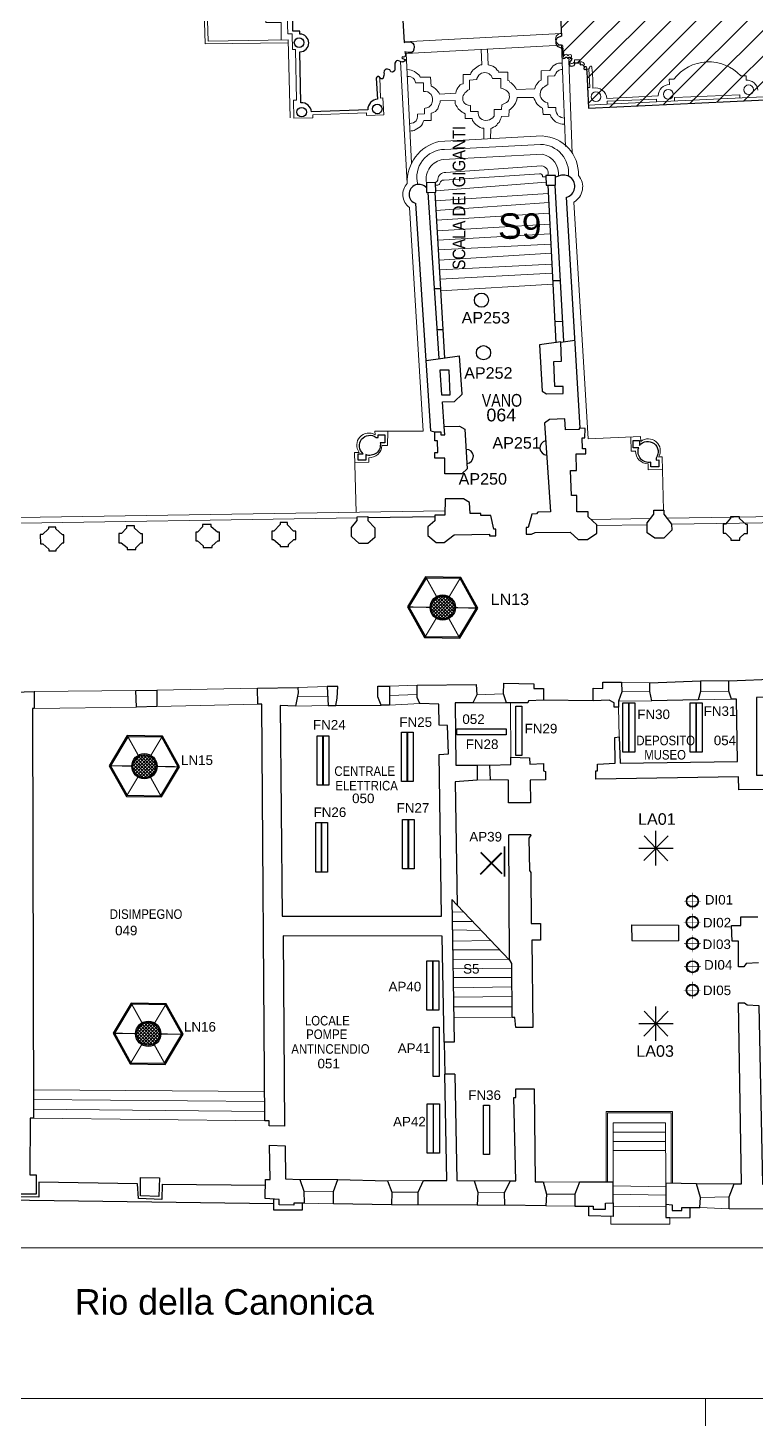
# Model space of a CAD drawing. Header units: millimetres. Extents: x 195 to 76808, y -2861 to 4318.
# Drawn here: x 3333 to 4474, y 77 to 2257 of the extents above; entities that cross this region are included whole.
import ezdxf
from ezdxf.enums import TextEntityAlignment as Align

# ---------------------------------------------------------------- set-up
doc = ezdxf.new("R2010")
doc.units = ezdxf.units.MM
for name, color, linetype, lineweight in [('_sottile', 253, 'Continuous', 5), ('LAMPADINE', 30, 'Continuous', 30), ('muri', 7, 'Continuous', 9), ('num.vani', 66, 'Continuous', 9)]:
    doc.layers.add(name, color=color, linetype=linetype, lineweight=lineweight)
doc.styles.add('ducale_200', font='ARIAL.TTF', dxfattribs={"height": 1})
doc.styles.get("Standard").update_dxf_attribs({"font": 'ARIAL.TTF'})

# ---------------------------------------------------------------- blocks, each defined once
blk = doc.blocks.new('5ea4y')
h = blk.add_hatch(color=256)
edge = h.paths.add_edge_path(flags=16)
edge.add_arc((973, 697), 102, 0, 360)
edge = h.paths.add_edge_path()
edge.add_arc((973, 697), 112, 0, 360)
at = {"const_width": 10}
for points in [[(973, 855), (973, 540)], [(1130, 697), (815, 697)]]:
    blk.add_lwpolyline(points, dxfattribs=at)
for radius in [112, 102]:
    blk.add_circle((973, 697), radius)
at = {"color": 160, "insert": (996, 726), "char_height": 2, "width": 10.79, "attachment_point": 1, "style": 'ducale_200'}
blk.add_mtext('{\\H0.75x; }', dxfattribs=at)
blk = doc.blocks.new('re')
at = {"const_width": 0.3}
for points in [[(51.55, 419.05), (51.66, 413.81)], [(55.72, 418.12), (52.08, 414.34)], [(52.09, 417.95), (55.87, 414.31)]]:
    blk.add_lwpolyline(points, dxfattribs=at)

msp = doc.modelspace()

# ---------------------------------------------------------------- hatches: boundary and pattern name
at = {"layer": '_sottile'}
h = msp.add_hatch(dxfattribs=at)
h.set_pattern_fill('ANSI31', color=256, scale=226.3386, style=0)
h.set_pattern_definition([(45, (-7271.355, -20146.575), (-20.005695, 20.005695), [])])
h.paths.add_polyline_path([(4478.3, 3952.2), (4481.1, 3857.9), (4429, 3869.4), (4137.3, 3866.3), (4141.1, 3591.1), (4133.9, 3591.1), (4133.5, 3600.7), (4125.4, 3600.7), (4123.9, 3598.4), (4117.4, 3606.8), (4098.7, 3606.8), (4090.6, 3598), (4088.7, 3599.1), (4084.1, 3599.1), (4080.3, 3596.1), (4080.3, 3590.3), (4068.4, 3589.9), (4067.7, 3587.2), (4065.9, 3584.9), (4063.6, 3583.6), (4060.7, 3582.9), (4058.1, 3583.5), (4058.1, 3564.7), (4094.4, 3564.7), (4094.3, 3543.8), (4109.1, 3543.5), (4119.9, 3335.9), (4104.7, 3335.3), (4104.9, 3315.4), (4119.8, 3315.8), (4129.8, 3108.1), (4115, 3107.4), (4116.3, 3086.3), (4131.3, 3086.4), (4140.4, 2887.7), (4124, 2887.1), (4125.6, 2864.4), (4141.4, 2865.4), (4141.4, 2855.5), (4139.1, 2854.5), (4136.9, 2852.2), (4136.8, 2851.4), (4123.6, 2850.6), (4128.3, 2703.5), (4147.3, 2704.5), (4147.8, 2694), (4133.1, 2693.6), (4134.3, 2671.8), (4149.5, 2671.8), (4158.1, 2471.2), (4141.7, 2470.4), (4142.7, 2449.7), (4158.2, 2449.7), (4164.1, 2349.7), (4169.5, 2244.1), (4162.3, 2241.6), (4160.5, 2237.4), (4160.5, 2232.6), (4162.4, 2228.7), (4167.4, 2226.3), (4169.7, 2226), (4171.2, 2225.2), (4171.6, 2223.6), (4170.6, 2222), (4170.1, 2219.9), (4171, 2217.8), (4172.4, 2216.6), (4172.8, 2215.7), (4172.9, 2214.8), (4171.3, 2210.8), (4171.7, 2209.5), (4173.2, 2209.2), (4174.3, 2209.8), (4176, 2211.2), (4178.3, 2211.1), (4178.7, 2209.9), (4180, 2209.4), (4181.6, 2211), (4182.8, 2211.2), (4185.4, 2209), (4184.5, 2205.7), (4181.7, 2203.7), (4181.1, 2201.4), (4182.6, 2197.7), (4185, 2197), (4189.1, 2198.2), (4190.1, 2200.2), (4189.9, 2202.5), (4198.4, 2202.5), (4197.9, 2200.6), (4199.3, 2199.3), (4201.3, 2199.5), (4203.2, 2198.8), (4203.4, 2198.7), (4204.6, 2197.3), (4205.1, 2196.5), (4205.4, 2195.1), (4204.4, 2194.2), (4204.5, 2192.9), (4205.5, 2192), (4206.8, 2192.2), (4208.6, 2191.3), (4208.9, 2189.3), (4209.2, 2188.8), (4211.8, 2131.5), (4632.8, 2151.4), (4640.7, 2151.7), (4639.5, 2187.4), (4651, 2187.8), (4661.4, 2175.1), (4671.7, 2175.1), (4685.9, 2193.1), (4685.9, 2203.1), (4683.2, 2203.1), (4682, 2229.1), (4930.5, 2244.4), (4957.3, 1504.5), (4879.2, 1502.2), (4864.6, 1490), (4864.6, 1479.2), (4876.9, 1466.2), (4883.8, 1466.2), (4891.2, 1276.3), (5170.9, 1287.8), (5175.4, 1262.6), (5022.3, 1248), (5020.8, 1182.6), (5107.3, 1107.9), (5114.2, 1099.5), (4988.3, 1094.1), (4991.7, 844.6), (4995.5, 814.7), (5371.2, 810.3), (5397.5, 810.1), (5397.5, 803.2), (5429.6, 803.2), (5429.6, 819.3), (5590.1, 819.1), (5590.4, 841.5), (5750.4, 840.7), (5725.9, 1371.3), (5725.9, 3952.2)])
at = {"layer": 'LAMPADINE'}
h = msp.add_hatch(color=256, dxfattribs=at)
h.paths.add_polyline_path([(4008.9, 1302.5), (4036.1, 1347.9), (4010.3, 1394.1), (3957.4, 1394.9), (3930.3, 1349.5), (3956, 1303.3)], flags=16)
h.paths.add_polyline_path([(4009.9, 1300.6), (4038.1, 1347.8), (4011.4, 1395.9), (3956.4, 1396.7), (3928.2, 1349.5), (3954.9, 1301.5)])
at = {"layer": 'LAMPADINE', "linetype": 'Continuous'}
h = msp.add_hatch(color=256, dxfattribs=at)
h.paths.add_polyline_path([(4003, 1348.7, 1), (3963.4, 1348.7, 1)])
h.paths.add_polyline_path([(3965.2, 1348.7, -1), (4001.1, 1348.7, -1)], flags=16)
h = msp.add_hatch(dxfattribs=at)
h.set_pattern_fill('ANSI37', color=256, scale=29.043565, style=0)
h.set_pattern_definition([(45, (1330.422, -1060.312), (-2.5671127, 2.5671127), []), (135, (1330.422, -1060.312), (-2.5671127, -2.5671127), [])])
edge = h.paths.add_edge_path()
edge.add_arc((3983.2, 1348.7), 17.9, 0, 360)
at = {"layer": 'LAMPADINE'}
h = msp.add_hatch(color=256, dxfattribs=at)
h.paths.add_polyline_path([(3541.4, 1053.7), (3568.6, 1099.1), (3542.8, 1145.3), (3489.9, 1146.1), (3462.8, 1100.7), (3488.5, 1054.5)], flags=16)
h.paths.add_polyline_path([(3542.4, 1051.8), (3570.6, 1099), (3543.9, 1147.1), (3488.9, 1147.9), (3460.7, 1100.7), (3487.4, 1052.7)])
at = {"layer": 'LAMPADINE', "linetype": 'Continuous'}
h = msp.add_hatch(color=256, dxfattribs=at)
h.paths.add_polyline_path([(3535.4, 1099.9, 1), (3495.9, 1099.9, 1)])
h.paths.add_polyline_path([(3497.7, 1099.9, -1), (3533.6, 1099.9, -1)], flags=16)
h = msp.add_hatch(dxfattribs=at)
h.set_pattern_fill('ANSI37', color=256, scale=29.043565, style=0)
h.set_pattern_definition([(45, (862.9128, -1309.1177), (-2.5671127, 2.5671127), []), (135, (862.9128, -1309.1177), (-2.5671127, -2.5671127), [])])
edge = h.paths.add_edge_path()
edge.add_arc((3515.7, 1099.9), 17.9, 0, 360)
at = {"layer": 'LAMPADINE'}
h = msp.add_hatch(color=256, dxfattribs=at)
h.paths.add_polyline_path([(3547.4, 634.4), (3574.6, 679.8), (3548.8, 726), (3495.9, 726.8), (3468.8, 681.4), (3494.5, 635.2)], flags=16)
h.paths.add_polyline_path([(3548.4, 632.6), (3576.7, 679.8), (3549.9, 727.8), (3494.9, 728.6), (3466.7, 681.4), (3493.4, 633.4)])
at = {"layer": 'LAMPADINE', "linetype": 'Continuous'}
h = msp.add_hatch(color=256, dxfattribs=at)
h.paths.add_polyline_path([(3541.5, 680.6, 1), (3501.9, 680.6, 1)])
h.paths.add_polyline_path([(3503.7, 680.6, -1), (3539.6, 680.6, -1)], flags=16)
h = msp.add_hatch(dxfattribs=at)
h.set_pattern_fill('ANSI37', color=256, scale=29.043565, style=0)
h.set_pattern_definition([(45, (868.9274, -1728.3976), (-2.5671127, 2.5671127), []), (135, (868.9274, -1728.3976), (-2.5671127, -2.5671127), [])])
edge = h.paths.add_edge_path()
edge.add_arc((3521.7, 680.6), 17.9, 0, 360)

# ---------------------------------------------------------------- linework, layer by layer
at = {"layer": '_sottile'}
for p, q in [((4239.2, 447.8), (4239.2, 558.7)), ((4239.2, 558.7), (4343.2, 558.7)), ((4241.4, 447.8), (4241.4, 556.6)), ((4241.4, 556.6), (4341.1, 556.6)), ((4341.1, 556.6), (4341.1, 446.1)), ((4343.2, 558.7), (4343.2, 446.1)), ((4250.4, 447.8), (4250.4, 541)), ((4250.4, 526.5), (4332.2, 526.5)), ((4250.4, 512), (4332.3, 512)), ((4250.4, 497.5), (4332.4, 497.5))]:
    msp.add_line(p, q, dxfattribs=at)
for points in [[(1610.7, 2975.6), (2360.1, 2991.6), (3182, 3010), (3742.4, 3024.9), (3759.7, 2509.9), (3734.7, 2509.3), (3737, 2379.5), (3726.8, 2379.5), (3726.8, 2354.3), (3702.6, 2354), (3706.2, 2265.4), (3729.9, 2265.7), (3730.1, 2238.2)], [(3740.8, 2233.8), (3611, 2232.3), (3586.3, 3020.8)], [(3743.9, 2116.2), (3740.8, 2238.4), (3615.5, 2236.1), (3590.3, 3020.7)], [(3739.6, 2276.6), (3740.3, 2247.6), (3747.2, 2247.6), (3747.7, 2223.1), (3752.3, 2223.1), (3754.1, 2143.7), (3749.2, 2143.7), (3750, 2115.4), (3779.8, 2116.4), (3779.8, 2121), (3863.6, 2123.8), (3863.8, 2119.6), (3890.7, 2121), (3889.4, 2147.3), (3885.8, 2147.1), (3884.4, 2179.2)], [(4169.4, 2248.3), (3922.6, 2235.4)], [(4175.5, 2071.1), (4169.4, 2230), (3925.7, 2217), (3934.1, 2045.1)], [(3927.7, 2013.4), (3917.3, 2204.4)], [(4170.5, 2201.6), (4167.9, 2201.7), (4164.8, 2201.7), (4161.6, 2200.6), (4159.1, 2199.3), (4156.4, 2197.9), (4154.5, 2195.8), (4153, 2193.5), (4150.9, 2190.5), (4137.3, 2189.9), (4137.5, 2175.4), (4136.2, 2174.6), (4134.4, 2173.7), (4132.7, 2171.6), (4130.6, 2168.9), (4129.3, 2166.6), (4128.3, 2164.3), (4127.8, 2161.6), (4098.7, 2160.3), (4098, 2162.4), (4096.2, 2164.7), (4094.7, 2167), (4092.8, 2169.1), (4090.5, 2171), (4088.6, 2172.3), (4087.1, 2173.9), (4085.4, 2174.6), (4085, 2187.8), (4070.7, 2187.6), (4069.9, 2189.7), (4068.2, 2191.6), (4066.3, 2194.1), (4064.5, 2195.4), (4061.5, 2197.3), (4058.8, 2198.1), (4056.5, 2198.9), (4054.4, 2199.1), (4053.3, 2223.8)], [(4186.2, 2060.9), (4181, 2205.8)], [(3927.5, 2180.9), (3930.5, 2180.9), (3933.3, 2180.2), (3936.8, 2178.3), (3939.1, 2176.2), (3940.2, 2173.3), (3940.8, 2171.2), (3953, 2170.8), (3953.2, 2157.6), (3956.3, 2157.6), (3959.7, 2156.9), (3962.7, 2155), (3965, 2152.7), (3966.8, 2149.2), (3967.1, 2146.2), (3967.1, 2142.2), (3966.4, 2138.9), (3965.4, 2136.8), (3963.5, 2134.7), (3961.4, 2133), (3958.5, 2131.8), (3955.9, 2131.1), (3954.7, 2130.9), (3954.7, 2122.5), (3943.8, 2121.7), (3943.7, 2118.5), (3942.9, 2115.2), (3941.5, 2111.4), (3939.6, 2109.9), (3937.2, 2108.5), (3934.5, 2107.6), (3931.1, 2107)], [(4074.1, 2177.9), (4061.1, 2177.9), (4060.3, 2180.2), (4059, 2182.3), (4057.7, 2183.8), (4055.8, 2185.1), (4053.7, 2186.3), (4051.6, 2186.8), (4049.1, 2187), (4046.8, 2186.8), (4043.9, 2186.1), (4042.2, 2185.1), (4039.7, 2183.2), (4038, 2180.5), (4036.8, 2177.7), (4036.5, 2176), (4025.4, 2175.4), (4025.2, 2160.3), (4022.7, 2159.3), (4020.8, 2158), (4019.3, 2156.3), (4017.8, 2155.1), (4016.8, 2153.4), (4015.1, 2151.3), (4014.5, 2149.2), (4014.5, 2146.4), (4014.9, 2143.3), (4015.8, 2141.2), (4017.4, 2138.9), (4020, 2137), (4023.1, 2135.9), (4026.5, 2135.3), (4026.9, 2126.3), (4038.8, 2126.1), (4038.8, 2123.6), (4039.1, 2120.2), (4040.1, 2117.9), (4042.2, 2115.2), (4045.1, 2113.5), (4047.7, 2112.6), (4050.6, 2112.2), (4053.8, 2112.4), (4056.7, 2113.1), (4059.2, 2114.7), (4061.5, 2116.4), (4062.8, 2117.7), (4063.6, 2118.7), (4063.8, 2129), (4075.2, 2129.4), (4075.6, 2136.6), (4078.1, 2137.6), (4081, 2138.9), (4082.9, 2140.2), (4085, 2141.8), (4086.1, 2143.5), (4087.1, 2146.2), (4087.6, 2149), (4087.5, 2151.5), (4087.1, 2154.2), (4085.5, 2156.9), (4083.8, 2158.4), (4082.1, 2159.7), (4079.1, 2161.1), (4077, 2162), (4074.5, 2162.4), (4074.1, 2177.9)], [(4170.9, 2192), (4168.9, 2192), (4167.1, 2191.4), (4165.6, 2190.7), (4164.2, 2189.7), (4162.2, 2188), (4160.7, 2185.7), (4159.5, 2183.6), (4158.5, 2181.9), (4148, 2181.6), (4148, 2168), (4145.9, 2167.1), (4142.8, 2164.9), (4140.5, 2163.5), (4139.1, 2161.9), (4137.1, 2158.8), (4136.2, 2156.2), (4135.9, 2153.8), (4135.9, 2150.3), (4136.8, 2147.8), (4138.4, 2145.5), (4140.2, 2143.8), (4141.9, 2142.3), (4144.3, 2140.6), (4146.9, 2139.9), (4148, 2139.9), (4148.5, 2132.4), (4160.7, 2132.4), (4160.5, 2130.2), (4160.7, 2127), (4161.6, 2124.1), (4163, 2121.4), (4164.3, 2119.5), (4166.6, 2118.2), (4168.8, 2116.9), (4171.4, 2115.9), (4173.8, 2115.4)], [(4318, 2141.1), (4240.8, 2137.4), (4211.6, 2136), (4210.3, 2163.5), (4209, 2193.2)], [(4210.3, 2163.5), (4213.9, 2163.7), (4212.4, 2193)], [(4047.5, 2082.8), (4047.5, 2099.8), (4044.5, 2100), (4042, 2100.9), (4039.3, 2102.4), (4037, 2104), (4034.9, 2105.9), (4033, 2107.8), (4031.3, 2109.9), (4030, 2112.2), (4029.4, 2115), (4018.5, 2115), (4018.3, 2122.5), (4015.8, 2123.8), (4013.5, 2125.2), (4010.5, 2127.6), (4007.4, 2130.3), (4005.7, 2133.4), (4004, 2135.9), (4002.9, 2138.3), (4002.5, 2141.6), (4002.5, 2143.1), (3979.4, 2142.7), (3979, 2140.2), (3977.8, 2136.8), (3976.7, 2133.8), (3975.4, 2130.5), (3973.6, 2128.4), (3971.7, 2126.3), (3969.4, 2124.8), (3967.1, 2124), (3965, 2123.6), (3965, 2112.2), (3953.8, 2112), (3952.8, 2109.7), (3951.3, 2107), (3949.8, 2104.3), (3947.7, 2102.1), (3945.4, 2100.3), (3942.7, 2099), (3940, 2097.5), (3938.3, 2096.5), (3936.2, 2095.7), (3933.5, 2095.6), (3931.7, 2095.2)], [(4174.2, 2106.1), (4170.5, 2106.1), (4167.9, 2106.6), (4165, 2107.8), (4162.1, 2108.7), (4160, 2109.9), (4157.9, 2111.8), (4155.8, 2114.3), (4154.7, 2115.6), (4153.3, 2117.1), (4152.4, 2118.9), (4151.8, 2121.3), (4140.4, 2121.3), (4139.8, 2131.5), (4137.7, 2132.4), (4135.6, 2134.1), (4132.9, 2136.2), (4130.8, 2138.3), (4129.3, 2140.6), (4127.9, 2143.3), (4126.6, 2146), (4125.7, 2148.1), (4099.9, 2148.1), (4099.1, 2144.4), (4098.3, 2141.8), (4097, 2138.9), (4095.3, 2136.2), (4093.6, 2133.8), (4090.9, 2131.1), (4089.2, 2129.6), (4087.1, 2128.4), (4086.9, 2118.7), (4075.4, 2118.3), (4074.7, 2116), (4073.7, 2113.9), (4072.8, 2111.4), (4071.4, 2108.9), (4069.3, 2107.2), (4067.8, 2104.5), (4065.5, 2102.8), (4062.8, 2101.3), (4060, 2100), (4058.4, 2099.4), (4058.1, 2083.4)], [(4240.8, 2137.4), (4240.8, 2137.4), (4240.8, 2137.4), (4240.8, 2142.2), (4318, 2145.6), (4318, 2141.1)], [(4648.3, 1493.6), (4631.7, 2155.9), (4318, 2141.1)], [(4346.6, 2142.4), (4346.6, 2147.9), (4449, 2152.1), (4449, 2147.3)], [(4144.9, 2015.3), (3972.3, 2001.6)], [(4148.6, 1997.8), (3971.5, 1986.3)], [(3877.3, 1619.3), (3877, 1625), (3952.5, 1625.3), (3931, 1975.6)], [(4149.4, 1983.3), (3972.4, 1971)], [(4150.2, 1966.5), (3973.3, 1955.8)], [(4210.9, 1612.8), (4188.5, 1984)], [(1653.8, 1948.5), (1675.2, 1439.4), (3284.8, 1489), (3986.5, 1500.4)], [(4151, 1949.6), (3974.3, 1938.9)], [(4151.8, 1934.4), (3975.2, 1924.4)], [(4152.6, 1918.3), (3976.1, 1909.2)], [(4153.3, 1903.8), (3977, 1893.1)], [(4154.1, 1887), (3977.9, 1877.9)], [(4154.9, 1872.5), (3978.8, 1863.3)], [(4155.7, 1855.7), (3979.9, 1845)], [(3887.7, 1602.5), (3896.8, 1602.5), (3897, 1625.1)], [(4293.7, 1609.2), (4293.4, 1616.5), (4210.9, 1612.8)], [(4285.6, 1593.9), (4278.5, 1593.8), (4278, 1615.8)], [(3852.2, 1591.8), (3844.9, 1591.7), (3847.5, 1498.2)], [(3867.3, 1583.4), (3867.3, 1576.4), (3845.3, 1576.2)], [(4305, 1573.9), (4305.1, 1564.7), (4327.7, 1565)], [(4321.6, 1584.6), (4327.3, 1585), (4329.1, 1501.2)], [(3849.3, 1489), (3255.7, 1479.8)], [(4215.7, 1486.6), (4308.7, 1488.1)], [(4334.5, 1488.5), (4648.6, 1493.6)], [(4661.7, 1484), (4341.9, 1479.1)], [(4303.4, 1478.5), (4224.6, 1477.3)], [(3535.3, 1219.3), (3692.7, 1222.4)], [(3756.1, 1223.2), (3801.9, 1224.7)], [(3899.7, 1225.5), (3943.3, 1227)], [(4263.3, 1231.6), (4307.7, 1230.8)], [(4387.1, 1233.9), (4431.4, 1233.9)], [(3342.8, 1217.1), (3502.5, 1218.6)], [(3802.7, 1209.8), (3755.6, 1209.2)], [(3899.7, 1210.6), (3943.3, 1212.2)], [(4030.4, 1199.5), (4083.1, 1199.5)], [(4078.5, 1213.2), (4036.5, 1211.7)], [(4089.9, 1113.5), (4089.4, 1199.5)], [(4310.7, 1202.5), (4258.8, 1201.8)], [(4264.1, 1216.3), (4307.7, 1217.1)], [(4383.3, 1204.1), (4436, 1204.8)], [(4431.4, 1217.8), (4387.1, 1217.1)], [(3503.3, 1192.6), (3342.8, 1190.3)], [(3693.5, 1197.2), (3535.3, 1193.4)], [(3752.3, 1194.1), (3803.5, 1194.9)], [(3899.7, 1195.7), (3947.1, 1198)], [(4258.8, 1192.6), (4259.5, 1146)], [(4037.2, 1101.7), (4057.1, 1101.7)], [(4057.9, 1078.8), (4037.2, 1078)], [(4015.7, 871.8), (3997.9, 871)], [(4030.2, 856.5), (3998.1, 856.5)], [(4043.3, 842.7), (3998.3, 843.5)], [(4058.6, 826.7), (3998.6, 825.9)], [(4072.4, 812.2), (3998.9, 812.2)], [(4086.1, 797.7), (3999, 796.9)], [(4091.5, 783.2), (3999.4, 782.4)], [(4091.7, 768.6), (3999.7, 768.6)], [(4091.8, 754.1), (3999.9, 752.6)], [(4091.9, 738.8), (4000.2, 738.1)], [(4092.1, 722.8), (4000.5, 722.8)], [(4092.2, 706), (4000.7, 706.8)], [(3703.8, 589.9), (3342.1, 592.9)], [(3703.9, 574.6), (3342.1, 577.7)], [(3704.1, 558.6), (3342.1, 562.4)], [(3704.2, 544), (3342.1, 548.6)], [(4250.4, 541), (4332.1, 541), (4332.9, 446.3)], [(3759.2, 452.4), (3818.8, 452.4)], [(3896.7, 450.1), (3953.2, 450.9)], [(4032.6, 450.1), (4089.2, 450.1)], [(4140.4, 448.6), (4197.7, 447.8)], [(4332.9, 440.9), (4250.4, 442.4)], [(4381, 445.5), (4439.8, 445.5)], [(3765.3, 434), (3811.9, 433.3)], [(3811.9, 414.2), (3766, 414.9)], [(3944.8, 432.5), (3903.5, 432.5)], [(4080, 431.8), (4038, 432.5)], [(4190, 429.5), (4145.7, 429.5)], [(4332.9, 427.9), (4250.4, 429.5)], [(4387.1, 424.1), (4432.2, 424.9)], [(3902.8, 412.7), (3944.8, 412.7)], [(4037.2, 411.9), (4080.8, 411.9)], [(4144.9, 411.1), (4190, 410.4)], [(4339, 392), (4339, 382.1), (4246.5, 382.1), (4246.5, 394.3)], [(4332.9, 409.6), (4250.4, 410.4)], [(4432.2, 406.5), (4386.3, 408.1)]]:
    msp.add_lwpolyline(points, dxfattribs=at)
for points in [[(4164, 2353.8), (4169.4, 2248.3, 1.068785), (4169.6, 2230.4, -0.739129), (4170.5, 2226.4, 0.3159), (4170.9, 2222.2, -0.463799), (4172.3, 2217.4), (4171.1, 2215.1, 0.690193), (4174.2, 2214.2, -0.37529), (4178.2, 2215.5, 0.482146), (4179.9, 2213.8, -0.72896), (4185.2, 2213.4, -0.343304), (4181.6, 2208, 1.48421), (4189.8, 2206.9), (4198.2, 2206.9, 0.599817), (4199.2, 2203.7, -0.496942), (4205.3, 2199.5, 1.136266), (4206.6, 2196.6, -0.533607), (4208.7, 2193.7, 0.522286), (4211.6, 2193), (4212.4, 2193, 0.169517), (4213.5, 2196, -0.454076), (4216.2, 2197.2, -0.145139), (4217.1, 2194.3, -0.026121), (4218.5, 2162.8, -0.44992), (4240.5, 2146.4), (4321, 2150.6, -0.389426), (4338.6, 2168.5), (4338.2, 2176.5), (4345.5, 2176.9, -0.463388), (4450.2, 2182), (4458.5, 2182), (4458.5, 2175, -0.420932), (4477.2, 2159.3)], [(4043.2, 2223.3), (4044.3, 2199.3), (4042.4, 2199.1), (4040.5, 2198.1), (4038.6, 2197.2), (4036.7, 2195.8), (4034.4, 2194.1), (4032.3, 2192.2), (4030.5, 2190.7, 0.108097), (4029, 2188.6), (4027.5, 2185.9), (4026.9, 2184.2), (4015.5, 2184), (4015.5, 2169.7), (4012.8, 2169.1), (4010.3, 2167.7), (4008.6, 2165.1), (4006.7, 2163), (4005.1, 2160.5), (4004.2, 2157.8), (4003.8, 2155), (3978.2, 2153.4), (3977.1, 2155.7), (3975.5, 2157.4), (3973.8, 2159.5), (3972.1, 2161.4), (3969.4, 2163.7), (3966.8, 2165.1), (3965, 2165.8), (3964.1, 2180), (3948, 2179.8), (3947.5, 2181.7), (3945.9, 2183.6), (3943.7, 2185.3), (3941.7, 2186.8), (3938.9, 2188.8), (3936.6, 2189.7), (3933.9, 2190.9), (3931.2, 2191.2), (3926.9, 2191.8)], [(4188.5, 1983.8, 0.470793), (4195.9, 2026, 0.41232), (4139, 2087.7), (3977.2, 2079.1, 0.35584), (3927.7, 2013.4, 0.457424), (3931, 1975.6)], [(3944, 2011.7, -0.489319), (3986.2, 2066.6), (4136.4, 2074.5, -0.448267), (4180.1, 2024.7)], [(4164.8, 2024.6, 0.386234), (4139.5, 2059), (3984, 2051.1, 0.419522), (3957.6, 2014.4, 0.419522)], [(3972.1, 2015, 0.36468), (3975.5, 2019.9, -0.420241), (3987.9, 2030.5), (4137.8, 2040.8, -0.531198), (4147.5, 2025.7)], [(3972.2, 2010.6), (3975.5, 2010.6, 0.300929), (3978.6, 2013.5, -0.342461), (3985.4, 2018.7), (4135.1, 2028.4, -0.534327), (4139.7, 2023.9), (4144.9, 2023.9)]]:
    msp.add_lwpolyline(points, format="xyb", dxfattribs=at)
for centre in [(4336.7, 2153), (4462.7, 2160.2), (4223.4, 2149.3)]:
    msp.add_circle(centre, 7.5, dxfattribs=at)
for centre, radius, start, end in [((3867.4, 1603.2), 18.9, 58.4184, 216.9071), ((3868.2, 1602.9), 19.5, 267.5068, 358.9409), ((4305, 1593.4), 19.5, 178.4634, 269.8975), ((4305.3, 1594.2), 18.9, 329.3751, 127.8637)]:
    msp.add_arc(centre, radius, start, end, dxfattribs=at)
at = {"layer": 'LAMPADINE'}
for p, q in [((4298.5, 952.1), (4336.3, 990.8)), ((4336.1, 951.9), (4298.8, 991)), ((4317.4, 944.4), (4317.4, 998.5)), ((4290.4, 971.5), (4344.5, 971.5)), ((4317.4, 669.4), (4317.4, 723.5)), ((4298.5, 677.1), (4336.3, 715.9)), ((4336.1, 676.9), (4298.8, 716.1)), ((4290.4, 696.5), (4344.5, 696.5))]:
    msp.add_line(p, q, dxfattribs=at)
for points in [[(4009.9, 1300.6), (4038.1, 1347.8), (4011.4, 1395.9), (3956.4, 1396.7), (3928.2, 1349.5), (3954.9, 1301.5)], [(4008.9, 1302.5), (4036.1, 1347.9), (4010.3, 1394.1), (3957.4, 1394.9), (3930.3, 1349.5), (3956, 1303.3)], [(4098, 1193.9), (4107.3, 1193.9), (4107.3, 1116.5), (4098, 1116.5)], [(4265.4, 1199.2), (4274.7, 1199.2), (4274.7, 1121.8), (4265.4, 1121.8)], [(4274.7, 1199.2), (4284.1, 1199.2), (4284.1, 1121.8), (4274.7, 1121.8)], [(4370.9, 1199.2), (4380.3, 1199.2), (4380.3, 1121.8), (4370.9, 1121.8)], [(4380.3, 1199.2), (4389.6, 1199.2), (4389.6, 1121.8), (4380.3, 1121.8)], [(4005.3, 1149.1), (4005.3, 1158.4), (4082.7, 1158.4), (4082.7, 1149.1)], [(3542.4, 1051.8), (3570.6, 1099), (3543.9, 1147.1), (3488.9, 1147.9), (3460.7, 1100.7), (3487.4, 1052.7)], [(3541.4, 1053.7), (3568.6, 1099.1), (3542.8, 1145.3), (3489.9, 1146.1), (3462.8, 1100.7), (3488.5, 1054.5)], [(3786.4, 1147.8), (3795.7, 1147.8), (3795.7, 1070.4), (3786.4, 1070.4)], [(3786.4, 1147.8), (3795.7, 1147.8), (3795.7, 1070.4), (3786.4, 1070.4)], [(3795.3, 1147.8), (3804.6, 1147.8), (3804.6, 1070.4), (3795.3, 1070.4)], [(3918.6, 1153.5), (3928, 1153.5), (3928, 1076.1), (3918.6, 1076.1)], [(3927.5, 1153.5), (3936.9, 1153.5), (3936.9, 1076.1), (3927.5, 1076.1)], [(3784.1, 1011.5), (3793.4, 1011.5), (3793.4, 934.1), (3784.1, 934.1)], [(3793, 1011.5), (3802.4, 1011.5), (3802.4, 934.1), (3793, 934.1)], [(3920.2, 1016.5), (3929.5, 1016.5), (3929.5, 939.2), (3920.2, 939.2)], [(3929.1, 1016.5), (3938.4, 1016.5), (3938.4, 939.2), (3929.1, 939.2)], [(3958.3, 795), (3967.6, 795), (3967.6, 717.6), (3958.3, 717.6)], [(3967.6, 795), (3977, 795), (3977, 717.6), (3967.6, 717.6)], [(3548.4, 632.6), (3576.7, 679.8), (3549.9, 727.8), (3494.9, 728.6), (3466.7, 681.4), (3493.4, 633.4)], [(3547.4, 634.4), (3574.6, 679.8), (3548.8, 726), (3495.9, 726.8), (3468.8, 681.4), (3494.5, 635.2)], [(3968.2, 691.2), (3977.6, 691.2), (3977.6, 613.9), (3968.2, 613.9)], [(3958.9, 571), (3968.2, 571), (3968.2, 493.6), (3958.9, 493.6)], [(3968.6, 571), (3978, 571), (3978, 493.6), (3968.6, 493.6)], [(4047.2, 568.8), (4056.5, 568.8), (4056.5, 491.4), (4047.2, 491.4)]]:
    msp.add_lwpolyline(points, close=True, dxfattribs=at)
at = {"layer": 'LAMPADINE', "const_width": 1.81}
for points in [[(3956.4, 1396.7), (3973.5, 1366)], [(4011.4, 1395.9), (3993.3, 1365.7)], [(3928.2, 1349.5), (3963.4, 1349)], [(3973, 1331.7), (3954.9, 1301.5)], [(3992.8, 1331.4), (4009.9, 1300.6)], [(4002.9, 1348.4), (4038.1, 1347.8)], [(3488.9, 1147.9), (3506, 1117.2)], [(3543.9, 1147.1), (3525.8, 1116.9)], [(3460.7, 1100.7), (3495.9, 1100.2)], [(3535.4, 1099.6), (3570.6, 1099)], [(3505.5, 1082.9), (3487.4, 1052.7)], [(3525.3, 1082.6), (3542.4, 1051.8)], [(3494.9, 728.6), (3512, 697.9)], [(3549.9, 727.8), (3531.8, 697.6)], [(3466.7, 681.4), (3501.9, 680.9)], [(3541.5, 680.3), (3576.7, 679.8)], [(3511.5, 663.6), (3493.4, 633.4)], [(3531.3, 663.3), (3548.4, 632.6)]]:
    msp.add_lwpolyline(points, dxfattribs=at)
at = {"layer": 'LAMPADINE'}
for centre in [(4043.9, 1830.4), (4047.1, 1748)]:
    msp.add_circle(centre, 11.1, dxfattribs=at)
at = {"layer": 'LAMPADINE', "linetype": 'Continuous'}
for centre, radius in [((3983.2, 1348.7), 19.8), ((3983.2, 1348.7), 17.9), ((3515.7, 1099.9), 19.8), ((3515.7, 1099.9), 17.9), ((3521.7, 680.6), 19.8), ((3521.7, 680.6), 17.9)]:
    msp.add_circle(centre, radius, dxfattribs=at)
at = {"layer": 'LAMPADINE'}
for centre, start, end in [((4020.1, 1585.5), 274.7356, 92.2431), ((4146.6, 1598.8), 100.9378, 266.8442)]:
    msp.add_arc(centre, 11.1, start, end, dxfattribs=at)
at = {"layer": 'muri', "linetype": 'ByBlock', "lineweight": 30}
for p, q in [((4164.1, 2349.7), (4169.5, 2244.1)), ((4162.3, 2241.6), (4160.5, 2237.4)), ((4160.5, 2237.4), (4160.5, 2232.6)), ((4160.5, 2232.6), (4162.4, 2228.7)), ((4169.5, 2244.1), (4162.3, 2241.6)), ((4162.4, 2228.7), (4167.4, 2226.3)), ((4167.4, 2226.3), (4169.7, 2226)), ((4169.7, 2226), (4171.2, 2225.2)), ((4171.2, 2225.2), (4171.6, 2223.6)), ((4170.6, 2222), (4170.1, 2219.9)), ((4170.1, 2219.9), (4171, 2217.8)), ((4171.6, 2223.6), (4170.6, 2222)), ((4171, 2217.8), (4172.4, 2216.6)), ((4172.9, 2214.8), (4171.3, 2210.8)), ((4171.3, 2210.8), (4171.7, 2209.5)), ((4171.7, 2209.5), (4173.2, 2209.2)), ((4172.4, 2216.6), (4172.8, 2215.7)), ((4172.8, 2215.7), (4172.9, 2214.8)), ((4173.2, 2209.2), (4174.3, 2209.8)), ((4174.3, 2209.8), (4176, 2211.2)), ((4176, 2211.2), (4178.3, 2211.1)), ((4178.3, 2211.1), (4178.7, 2209.9)), ((4178.7, 2209.9), (4180, 2209.4)), ((4180, 2209.4), (4181.6, 2211)), ((4181.7, 2203.7), (4181.1, 2201.4)), ((4181.6, 2211), (4182.8, 2211.2)), ((4184.5, 2205.7), (4181.7, 2203.7)), ((4182.8, 2211.2), (4185.4, 2209)), ((4185.4, 2209), (4184.5, 2205.7)), ((4190.1, 2200.2), (4189.9, 2202.5)), ((4189.9, 2202.5), (4198.4, 2202.5)), ((4198.4, 2202.5), (4197.9, 2200.6)), ((4181.1, 2201.4), (4182.6, 2197.7)), ((4182.6, 2197.7), (4185, 2197)), ((4185, 2197), (4189.1, 2198.2)), ((4189.1, 2198.2), (4190.1, 2200.2)), ((4197.9, 2200.6), (4199.3, 2199.3)), ((4199.3, 2199.3), (4201.3, 2199.5)), ((4201.3, 2199.5), (4203.2, 2198.8)), ((4203.2, 2198.8), (4203.4, 2198.7)), ((4203.4, 2198.7), (4204.6, 2197.3)), ((4205.4, 2195.1), (4204.4, 2194.2)), ((4204.4, 2194.2), (4204.5, 2192.9)), ((4204.5, 2192.9), (4205.5, 2192)), ((4204.6, 2197.3), (4205.1, 2196.5)), ((4205.1, 2196.5), (4205.4, 2195.1)), ((4205.5, 2192), (4206.8, 2192.2)), ((4206.8, 2192.2), (4208.6, 2191.3)), ((4208.6, 2191.3), (4208.9, 2189.3)), ((4208.9, 2189.3), (4209.2, 2188.8)), ((4209.2, 2188.8), (4211.8, 2131.5)), ((4211.8, 2131.5), (4632.8, 2151.4)), ((3964.7, 1625.4), (3970.8, 1623.8)), ((3692.7, 1222.4), (3756.1, 1223.2)), ((3693.5, 1197.2), (3692.7, 1222.4)), ((3756.1, 1223.2), (3756.9, 1214.8)), ((3943.3, 1227), (4035.7, 1227.8)), ((3943.3, 1207.9), (3943.3, 1227)), ((4035.7, 1227.8), (4036.5, 1211.7)), ((3756.9, 1214.8), (3752.3, 1194.1)), ((3947.1, 1198), (3943.3, 1207.9)), ((4002.9, 1199.5), (4003.6, 1101.7)), ((4030.4, 1199.5), (4002.9, 1199.5)), ((4036.5, 1211.7), (4030.4, 1199.5)), ((3699.6, 1197.2), (3693.5, 1197.2)), ((3704.2, 544), (3699.6, 1197.2)), ((3728.6, 1194.9), (3731.7, 864.9)), ((3752.3, 1194.1), (3728.6, 1194.9)), ((3976.9, 1197.2), (3947.1, 1198)), ((3977.6, 1164.3), (3976.9, 1197.2)), ((3990.6, 1163.6), (3977.6, 1164.3)), ((3992.2, 1119.3), (3990.6, 1163.6)), ((3977.6, 1118.5), (3992.2, 1119.3)), ((3981.5, 864.9), (3977.6, 1118.5)), ((4089.9, 1102.5), (4089.9, 1113.9)), ((4089.9, 1113.9), (4119, 1113.2)), ((4119, 1113.2), (4119.7, 1103.2)), ((4003.6, 1101.7), (4037.2, 1101.7)), ((4037.2, 1101.7), (4037.2, 1078)), ((4057.1, 1101.7), (4089.9, 1102.5)), ((4057.9, 1078.8), (4057.1, 1101.7)), ((4119.7, 1103.2), (4141.1, 1104)), ((4141.1, 1104), (4141.1, 1092.5)), ((4141.1, 1092.5), (4144.2, 1091.8)), ((4144.2, 1091.8), (4144.2, 1078.8)), ((4037.2, 1078), (4002.9, 1075.7)), ((4002.9, 1075.7), (4005.9, 882.1)), ((4086.1, 1078), (4057.9, 1078.8)), ((4086.3, 1042.5), (4086.1, 1078)), ((4120.8, 1042.5), (4086.3, 1042.5)), ((4121.3, 992.5), (4086.6, 992.5)), ((4087.6, 796.9), (4086.6, 992.5)), ((4121.3, 991.7), (4118.2, 987.1)), ((4118.2, 987.1), (4119, 936.7)), ((4121.3, 992.5), (4121.3, 991.7)), ((4119, 936.7), (4121.3, 933.6)), ((4121.3, 933.6), (4122, 853.4)), ((3997.5, 890.9), (4001.4, 667.4)), ((4005.9, 882.1), (3997.5, 890.9)), ((3731.7, 864.9), (3981.5, 864.9)), ((4122, 853.4), (4136.5, 853.4)), ((4136.5, 853.4), (4136.5, 827.5)), ((4279.3, 851.6), (4279.7, 826.6)), ((4279.3, 851.6), (4352.7, 850.9)), ((4352.7, 850.9), (4352.5, 826.2)), ((3733.2, 834.3), (3735.5, 535.6)), ((3982.2, 833.6), (3733.2, 834.3)), ((3985.4, 667.4), (3982.2, 833.6)), ((4136.5, 827.5), (4122.8, 827.5)), ((4122.8, 827.5), (4124.3, 690.7)), ((4279.7, 826.6), (4352.5, 826.2)), ((4091.5, 790.8), (4087.6, 796.9)), ((4092.2, 706), (4091.5, 790.8)), ((4096.1, 706), (4092.2, 706)), ((4097.6, 690.7), (4096.1, 706)), ((4124.3, 690.7), (4097.6, 690.7)), ((4001.4, 667.4), (3985.4, 667.4)), ((3985.4, 667.4), (3986.3, 617.4)), ((3989.5, 450.9), (3986.3, 617.4)), ((4002.3, 617.4), (3986.3, 617.4)), ((4002.3, 617.4), (4005.2, 450.8)), ((3711, 544), (3704.2, 544)), ((3711, 536.4), (3711, 544)), ((3735.5, 535.6), (3711, 536.4)), ((3944.8, 432.5), (3953.2, 450.9)), ((3953.2, 450.9), (3989.5, 450.9)), ((4005.2, 450.8), (4032.6, 450.1)), ((4032.6, 450.1), (4038, 432.5)), ((3944.8, 412.7), (3944.8, 432.5)), ((4038, 432.5), (4037.2, 411.9)), ((4037.2, 411.9), (3944.8, 412.7))]:
    msp.add_line(p, q, dxfattribs=at)
at = {"layer": 'muri', "linetype": 'Continuous', "ltscale": 0.1}
msp.add_line((6115.2, 108.8), (3155.2, 108.8), dxfattribs=at)
at = {"layer": 'muri'}
for points in [[(319.4, 4103.3), (5837.3, 4103.3), (5837.3, 344.9), (319.4, 344.9)], [(195.2, -2861.2), (195.2, 108.8), (4395.2, 108.8), (4395.2, -2861.2)]]:
    msp.add_lwpolyline(points, close=True, dxfattribs=at)
at = {"layer": 'muri', "linetype": 'ByBlock', "lineweight": 30}
for points in [[(3909.8, 2451.5), (3922.6, 2234.2)], [(3972.1, 2015), (3957.6, 2014.4), (3958, 1999.1), (3972.5, 1999.5), (3972.1, 2015)], [(4160.2, 2026), (4144.9, 2025.7), (4145.3, 2010.8), (4159.8, 2010.8), (4160.2, 2026)], [(4148, 2010.8), (4160.3, 1763.7)], [(4158.7, 2010.8), (4172.4, 1765.5)], [(3960.1, 1999.3), (3976.9, 1738.8)], [(3970.8, 1999.3), (3986, 1739.6)], [(4198.4, 1629.6), (4177, 1991.7)], [(3957.3, 1735.8), (3941, 1981.7)], [(4167.1, 1860.7), (4155.5, 1860.9)], [(3979.9, 1848), (3970, 1848)], [(4170.6, 1796.9), (4158.7, 1796.6)], [(3983.8, 1783.9), (3973.8, 1783.9)], [(4168.5, 1764.8), (4190, 1767.8)], [(4168.5, 1764.9), (4135, 1760.3), (4139.1, 1687.8), (4145.7, 1683.5), (4172.1, 1684.1), (4172, 1695), (4158.7, 1695), (4157.2, 1734.1), (4169.4, 1734.7), (4168.5, 1764.8)], [(3964.7, 1625.4), (3957.3, 1735.8), (4009.7, 1743)], [(3985.7, 1632.2), (3982.8, 1671.2), (4001.7, 1671.8), (4013.5, 1683), (4009.7, 1743)], [(3993.1, 1720.9), (3978.6, 1720.9), (3981.1, 1682.1), (3995, 1682.1), (3993.1, 1720.9)], [(4206.3, 1629.3), (4197.1, 1629.6), (4197.1, 1627.5), (4175.5, 1627), (4174.5, 1644.3), (4150.5, 1643.3), (4142.6, 1637.5), (4152.1, 1498.9), (4132.5, 1497.9), (4130.4, 1495.4), (4123, 1494.9), (4116.9, 1474.2), (4113.9, 1474.2), (4114.1, 1463.5), (4122.5, 1463.5), (4127.9, 1466.3), (4183.1, 1466.9), (4195.6, 1455.1), (4210.1, 1455.1), (4224.6, 1465.3), (4224.6, 1478.3), (4210.9, 1491), (4210.9, 1498.4), (4193.6, 1498.4), (4193.3, 1524.4), (4184.9, 1524.4), (4183.6, 1563.4), (4192.6, 1563.6), (4192.3, 1589.6), (4207.3, 1589.8), (4207.3, 1597.5), (4202, 1597.5), (4201.7, 1614.5), (4206.1, 1614.5), (4206.3, 1629.3)], [(4017.8, 1628.4), (4021.6, 1565.8), (4013.2, 1558.1), (3986.4, 1558.1), (3986.4, 1583), (3970.8, 1583), (3970.8, 1591.8), (3975.4, 1591.8), (3975, 1609.7), (3970.8, 1610.1), (3970.8, 1623.8), (3980.3, 1623.8), (3980.3, 1619.3), (3986.4, 1619.3), (3985.7, 1632.2), (4009.7, 1633), (4017.8, 1628.4)], [(4066.3, 1461.1), (4066.3, 1471.4), (4063.2, 1471.4), (4058.6, 1492.8), (4043, 1492.8), (4043, 1495.9), (4026.2, 1495.9), (4025, 1513.1), (4015.8, 1519.2), (3986.8, 1519.2), (3986.4, 1493.6), (3970.8, 1493.6), (3970.8, 1484.8), (3960.1, 1475.3), (3960.1, 1461.5), (3972.7, 1450.4), (3985.7, 1450.4), (4000.9, 1462.7), (4056.3, 1463.4), (4056.3, 1461.1), (4066.3, 1461.1)], [(3865.9, 1491.3), (3865.9, 1484.9), (3876.8, 1473.7), (3876.8, 1458.5), (3865.6, 1449), (3852.1, 1449), (3840.1, 1460.2), (3840.4, 1474), (3849.3, 1485.2), (3849.3, 1491), (3865.9, 1491.3)], [(3970.8, 1490.9), (3865.9, 1489.3)], [(4329.5, 1501.2), (4329.5, 1494.8), (4341.9, 1479.1), (4342, 1469.9), (4329.5, 1457.5), (4315.6, 1457.4), (4303.4, 1465.6), (4303.4, 1481.5), (4314.2, 1495), (4314.2, 1501.2), (4329.5, 1501.2)], [(4460.6, 1478.8), (4458.8, 1478.8), (4448.1, 1488.4), (4448.1, 1490.8), (4434.3, 1490.8), (4434.3, 1488.7), (4426.5, 1479.4), (4422.5, 1479.4), (4422.5, 1465.2), (4426.2, 1465.2), (4434.9, 1456.9), (4434.9, 1454.2), (4448.8, 1454.2), (4448.8, 1458), (4455.9, 1464.9), (4460.6, 1464.9), (4460.6, 1478.8)], [(3389.7, 1462.5), (3387.1, 1462.5), (3376.7, 1471.9), (3376.7, 1474.8), (3365.2, 1474.8), (3365.2, 1471.9), (3356.1, 1463.3), (3352.5, 1463.3), (3352.8, 1448.5), (3356.3, 1448.5), (3365.7, 1440.1), (3365.7, 1437.6), (3377.2, 1437.3), (3377.2, 1439.4), (3387.1, 1449.8), (3389.7, 1449.8), (3389.7, 1462.5)], [(3512.9, 1464.1), (3510.1, 1464.1), (3500.2, 1473), (3500.2, 1476.5), (3487.5, 1476.5), (3487.5, 1473), (3479.8, 1464.8), (3475.8, 1464.8), (3475.8, 1450.1), (3479.3, 1450.1), (3488.7, 1442.9), (3488.7, 1439.6), (3502.2, 1439.6), (3502.2, 1442.2), (3510.1, 1450.3), (3512.7, 1450.3), (3512.9, 1464.1)], [(3633.4, 1466.6), (3630.1, 1466.6), (3620.4, 1475), (3620.4, 1478.6), (3606.6, 1478.6), (3606.6, 1475), (3599, 1466.9), (3596.2, 1466.9), (3596.2, 1453.1), (3598.7, 1453.1), (3607.9, 1445.2), (3607.9, 1442.9), (3621.9, 1442.9), (3621.9, 1445.2), (3630.8, 1453.1), (3633.4, 1453.1), (3633.4, 1466.6)], [(3752.8, 1468.4), (3749.5, 1468.4), (3740.1, 1478.3), (3740.1, 1481.9), (3728.4, 1481.9), (3728.4, 1478.8), (3718.4, 1468.6), (3715.6, 1468.6), (3715.4, 1455.1), (3718.2, 1455.1), (3728.6, 1446.5), (3728.6, 1444.2), (3741.6, 1444.2), (3741.6, 1447.2), (3750, 1455.1), (3752.8, 1455.1), (3752.8, 1468.4)], [(3801.9, 1224.7), (3803.5, 1194.9), (3815.7, 1194.9), (3818, 1206.4), (3818.8, 1224.7), (3801.9, 1224.7)], [(3899.7, 1225.5), (3899.7, 1195.7), (3886.7, 1195.7), (3881.4, 1208.7), (3881.4, 1225.5), (3899.7, 1225.5)], [(4125.8, 1229.3), (4125.8, 1221.6), (4141.1, 1221.6), (4141.1, 1203.3), (4117.4, 1202.5), (4116.7, 1199.5), (4083.1, 1199.5), (4078.5, 1213.2), (4079.2, 1230), (4125.8, 1229.3)], [(4263.3, 1231.6), (4264.1, 1216.3), (4258.8, 1201.8), (4258.8, 1192.6), (4251.9, 1192.6), (4251.9, 1199.5), (4244.3, 1203.3), (4219, 1202.5), (4219, 1222.4), (4234.3, 1221.6), (4234.3, 1231.6), (4263.3, 1231.6)], [(4509.3, 1236.9), (4509.3, 1220.1), (4506.3, 1208.7), (4475, 1207.9), (4475, 1085.8), (4500.2, 1085.8), (4500.2, 1063.5), (4447.5, 1062.7), (4446.7, 1083.4), (4222.9, 1079.6), (4222.9, 1092.5), (4225.9, 1092.5), (4225.9, 1103.2), (4253.4, 1104.8), (4252.7, 1145.2), (4259.5, 1146), (4261.1, 1104.8), (4445.2, 1107.1), (4443.6, 1204.8), (4436, 1204.8), (4431.4, 1217.8), (4431.4, 1233.9), (4509.3, 1236.9)], [(4387.1, 1233.9), (4387.1, 1217.1), (4383.3, 1204.1), (4310.7, 1202.5), (4307.7, 1217.1), (4307.7, 1230.8), (4387.1, 1233.9)], [(3535.3, 1219.3), (3535.3, 1193.4), (3503.3, 1192.6), (3502.5, 1218.6), (3535.3, 1219.3)], [(4219, 1202.5), (4141.1, 1203.3)], [(3815.7, 1194.9), (3886.7, 1195.7)], [(4144.2, 1078.8), (4120.5, 1078), (4120.8, 1042.5)], [(4087.6, 796.1), (4005.9, 882.1)], [(4478, 791.6), (4458.9, 790.8), (4455.1, 785.4), (4446.7, 785.4), (4446.7, 825.9), (4436.8, 825.9), (4436, 850.4), (4450.5, 850.4), (4450.5, 864.1), (4477.2, 864.1)], [(4478.8, 725.1), (4484.1, 444.7), (4504, 444.7), (4514.7, 424.1), (4514.7, 405.8), (4432.2, 406.5), (4432.2, 424.9), (4439.8, 445.5), (4451.3, 445.5), (4446.7, 728.9), (4455.9, 728.9), (4460.4, 725.9), (4478.8, 725.1)], [(4126.6, 594.5), (4128.1, 448.6), (4140.4, 448.6), (4145.7, 429.5), (4144.9, 411.1), (4080.8, 411.9), (4080, 431.8), (4089.2, 450.1), (4097.6, 450.1), (4094.5, 580.7), (4097.6, 580.7), (4097.6, 594.5), (4126.6, 594.5)], [(3736.2, 505.1), (3737, 453.1), (3759.2, 452.4), (3765.3, 434), (3766, 414.9), (3750, 414.9), (3750, 411.9), (3727.1, 412.7), (3727.1, 421.1), (3704.9, 422.6), (3705.7, 452.4), (3712.6, 452.4), (3711.8, 505.9), (3736.2, 505.1)], [(3718.7, 414.2), (2990.7, 424.1), (2951.7, 389), (2384.9, 399.7), (2341.3, 434.8), (2145.8, 437.9)], [(3350.1, 447.8), (3350.5, 424.5), (3306.9, 424.9), (3306.2, 447.8)], [(3504.8, 445.5), (3350.1, 447.8)], [(3543.7, 444.7), (3543, 421.1), (3506.3, 422.6), (3504.8, 445.5)], [(3539.2, 454.7), (3538.4, 425.6), (3509.4, 426.4), (3509.4, 455.4), (3539.2, 454.7)], [(3543.7, 444.7), (3705.5, 443.2)], [(3896.7, 450.1), (3903.5, 432.5), (3902.8, 412.7), (3811.9, 414.2), (3811.9, 433.3), (3818.8, 452.4), (3896.7, 450.1)], [(4250.4, 415.7), (4250.4, 447.8), (4197.7, 447.8), (4190, 429.5), (4190, 410.4), (4219, 410.4), (4219, 405.8), (4238.1, 405.8), (4238.1, 414.9), (4250.4, 415.7)], [(3763, 414.9), (3763, 404.3), (3718.7, 404.3), (3718.7, 421.6)], [(4250.4, 415.7), (4250.4, 394.3), (4250.4, 394.3), (4212.2, 395.1), (4212.2, 410.4)], [(4332.9, 413.5), (4332.9, 392.8), (4339, 392.8), (4339, 392), (4371.1, 392.8), (4371.1, 408.1)]]:
    msp.add_lwpolyline(points, dxfattribs=at)
for points, format in [([(3922.6, 2234.2), (3925.3, 2235.2), (3929.1, 2235.5), (3933, 2235.2), (3936.2, 2233.4), (3937.9, 2230.8), (3938.5, 2227.3), (3938.1, 2223.7), (3937, 2220.1), (3934.5, 2218.7), (3931.8, 2218.4), (3928.9, 2218.5), (3926.1, 2219.1), (3924, 2219.5), (3924.6, 2217.4), (3924.9, 2215.9), (3924.6, 2212.8), (3923.6, 2211.5), (3921.7, 2211.1), (3920.5, 2211.7), (3919.4, 2211.3), (3919, 2210), (3920.2, 2209), (3924.4, 2207.5), (3924.4, 2206.3), (3923.2, 2205), (3921.9, 2204), (3920.4, 2203.7, -0.207987), (3918.1, 2204), (3915.6, 2205.2), (3912.9, 2205.9), (3910.6, 2205.4), (3909.5, 2204.2), (3908.1, 2201.6), (3908.3, 2192.2), (3907.6, 2189.7), (3905.8, 2188.2), (3904.1, 2187.8), (3902, 2188.2), (3901.4, 2189.5), (3900.5, 2191.4), (3896.9, 2192.4), (3894.8, 2192.5), (3892.9, 2191.4), (3891.3, 2189.9), (3891.1, 2186.8), (3891.3, 2185.5), (3891.1, 2182.6), (3890, 2179), (3889.2, 2177.5), (3888.3, 2177.1), (3886.9, 2177.3), (3885.4, 2178.4), (3883.9, 2180), (3882.7, 2180.7), (3881, 2180.7), (3879.9, 2179.8), (3879.1, 2178.1), (3881.2, 2145.2), (3881.2, 2145.2, 0.40148), (3865.7, 2128.8), (3777.5, 2125.4, 0.399328), (3760.9, 2139.9), (3759.4, 2219.6, 0.998741), (3759.5, 2247.4), (3759.5, 2251.9), (3748.5, 2251.9), (3748.5, 2275.3)], "xyb"), ([(4177, 1991.7, 1.112582), (4164.8, 2024.6), (4164.8, 2024.6), (4160.1, 2022.9)], "xyb"), ([(4046.5, 800.2, 0, 13.6, 0), (4046.5, 779.6, 0, 0, 0), (4046.5, 706.4, 0, 0, 0)], "xyseb"), ([(4291.6, 503.8, 0, 13.6, 0), (4291.6, 483.2, 0, 0, 0), (4291.6, 410, 0, 0, 0)], "xyseb")]:
    msp.add_lwpolyline(points, format=format, dxfattribs=at)
for points in [[(3862.5, 1588.3), (3862.5, 1579.5), (3850.6, 1579.5), (3850.6, 1589.7), (3858.7, 1589.7, -0.983689), (3878.7, 1615.4), (3882, 1615.4), (3882, 1619.4), (3892.7, 1619.4), (3892.7, 1607), (3885.2, 1606.8, -0.593103)], [(4290.4, 1598.8), (4281.6, 1598.7), (4281.4, 1610.5), (4291.5, 1610.7), (4291.6, 1602.7, -0.983689), (4317.7, 1583), (4317.8, 1579.8), (4321.8, 1579.9), (4322, 1569.2), (4309.6, 1569), (4309.3, 1576.4, -0.593103)]]:
    msp.add_lwpolyline(points, format="xyb", close=True, dxfattribs=at)
for points in [[(3342.8, 1190.3), (3340.3, 1190.3), (3342.1, 548.6), (3336.7, 548.6), (3336.3, 459.3), (3345.9, 459.3), (3345.9, 429.5), (3310, 429.1), (3310, 458.9), (3314.2, 458.9), (3313, 546.7), (3306.9, 546.7), (3304.7, 690.6), (3298.5, 690.7), (3298.5, 716.7), (3304.6, 716.7), (3303.3, 939.7), (3297, 939.8), (3297, 964.2), (3302.3, 964.2), (3301.6, 1191.8), (3295.5, 1191.1), (3295.5, 1215.5), (3342.8, 1217.1)], [(4381, 445.5), (4332.9, 446.3), (4332.9, 413.5), (4342.8, 412.7), (4342.8, 403.5), (4358.1, 403.5), (4358.1, 408.1), (4386.3, 408.1), (4387.1, 424.1)]]:
    msp.add_lwpolyline(points, close=True, dxfattribs=at)
for centre in [(3758.1, 2234), (3880.6, 2130.1), (3762.2, 2125.1)]:
    msp.add_circle(centre, 7.5, dxfattribs=at)
msp.add_arc((3946, 1996.4), 15.5, 40.2185, 251.1238, dxfattribs=at)

# ---------------------------------------------------------------- block references
at = {"layer": 'LAMPADINE', "xscale": -9.033835601794395, "yscale": 9.03383560179418, "zscale": 9.033835601794319, "rotation": 1.279301135892927}
msp.add_blockref('re', (4630.2, -2800.1), dxfattribs=at)
at = {"layer": 'LAMPADINE', "xscale": 0.08464576947540081, "yscale": 0.08464576947545766, "zscale": 0.08464576947544253}
for p in [(4292.1, 829.5), (4292, 796.6), (4292.3, 762.8), (4292.3, 726.7), (4292, 689.9)]:
    msp.add_blockref('5ea4y', p, dxfattribs=at)

# ---------------------------------------------------------------- texts
at = {"layer": 'LAMPADINE', "color": 150, "width": 767, "attachment_point": 1, "line_spacing_factor": 0.75, "style": 'ducale_200'}
for s, insert, char_height in [('AP253', (4012.8, 1811.9), 18.07), ('AP252', (4016.8, 1725.3), 18.07), ('AP251', (4061.1, 1615.7), 18.07), ('AP250', (4008.1, 1559.3), 18.07), ('LN13 ', (4058.2, 1370.6), 18.07), ('LN15', (3573.1, 1117), 15), ('LA01', (4289.3, 1026.2), 18.07), ('\\pxt3.6135;AP39 ', (4024.9, 997), 15), ('DI01', (4394, 898.2), 15), ('DI02', (4390.9, 862.3), 15), ('DI03', (4390.5, 828.4), 15), ('DI04', (4392.8, 796.1), 15), ('\\pxt3.6135;AP40 ', (3898.3, 762.1), 15), ('DI05', (4390.9, 756.2), 15), ('LN16', (3577.7, 699.1), 15), ('AP41 \\P\\pxt3.6135; ', (3912.7, 665.5), 15), ('LA03', (4286.6, 662.6), 18.07), ('\\pxt3.6135;AP42', (3905.4, 550.4), 15)]:
    msp.add_mtext(s, dxfattribs=dict(at, insert=insert, char_height=char_height))
at = {"layer": 'LAMPADINE', "color": 150, "char_height": 15, "width": 767, "attachment_point": 1, "style": 'ducale_200'}
for s, insert in [('FN30', (4288.1, 1188.8)), ('FN31', (4392.2, 1193.8)), ('FN24', (3779.9, 1172.4)), ('FN25', (3915.3, 1176.6)), ('FN29', (4111.6, 1166.4)), ('FN28', (4019.3, 1141.9)), ('FN26', (3780.8, 1035.3)), ('FN27', (3911, 1042.1)), ('FN36', (4023.2, 592))]:
    msp.add_mtext(s, dxfattribs=dict(at, insert=insert))
at = {"layer": 'muri', "linetype": 'ByBlock', "lineweight": 30, "width": 0.85}
msp.add_text('SCALA DEI GIGANTI', height=19.74, rotation=90, dxfattribs=at).set_placement((4018.5, 1990.9), align=Align.CENTER)
at = {"layer": 'muri', "linetype": 'ByBlock', "lineweight": 30}
for s, height, width, p in [('VANO', 20, 0.8, (4076, 1663.4)), ('DEPOSITO', 15, 0.85, (4332.6, 1132.8)), ('MUSEO', 15, 0.85, (4331.7, 1110.4)), ('CENTRALE', 15, 0.85, (3860.9, 1084.8)), ('ELETTRICA', 15, 0.85, (3863.9, 1062)), ('DISIMPEGNO', 15, 0.85, (3518.3, 860.7)), ('LOCALE', 15, 0.85, (3802.4, 693.6)), ('POMPE', 15, 0.85, (3801.4, 672.4)), ('ANTINCENDIO', 15, 0.85, (3807.3, 649.3))]:
    msp.add_text(s, height=height, dxfattribs=dict(at, width=width)).set_placement(p, align=Align.CENTER)
at = {"layer": 'muri', "insert": (3406.6, 280.4), "char_height": 40, "width": 1389.355, "attachment_point": 1}
msp.add_mtext('{\\fArial|b0|i0|c0|p34;Rio della Canonica}', dxfattribs=at)
at = {"layer": 'num.vani', "linetype": 'Continuous', "attachment_point": 1}
for s, insert, char_height, width in [('{\\fArial|b0|i0|c0|p34;S9}', (4069.8, 1966.5), 40, 1389.36), ('064', (4051.7, 1660.4), 20, 1389.35), ('{\\fArial|b0|i0|c0|p34;052}', (4014, 1181.2), 15, 1389.35), ('{\\fArial|b0|i0|c0|p34;054}', (4408, 1147.9), 15, 1389.35), ('{\\fArial|b0|i0|c0|p34;050}', (3841.2, 1057.1), 15, 1389.35), ('{\\fArial|b0|i0|c0|p34;049}', (3469.8, 849.9), 15, 1389.35), ('{\\fArial|b0|i0|c0|p34;S5}', (4015.2, 789.9), 15, 1389.36), ('{\\fArial|b0|i0|c0|p34;051}', (3787, 641.4), 15, 1389.35)]:
    msp.add_mtext(s, dxfattribs=dict(at, insert=insert, char_height=char_height, width=width))

doc.saveas('drawing.dxf')
